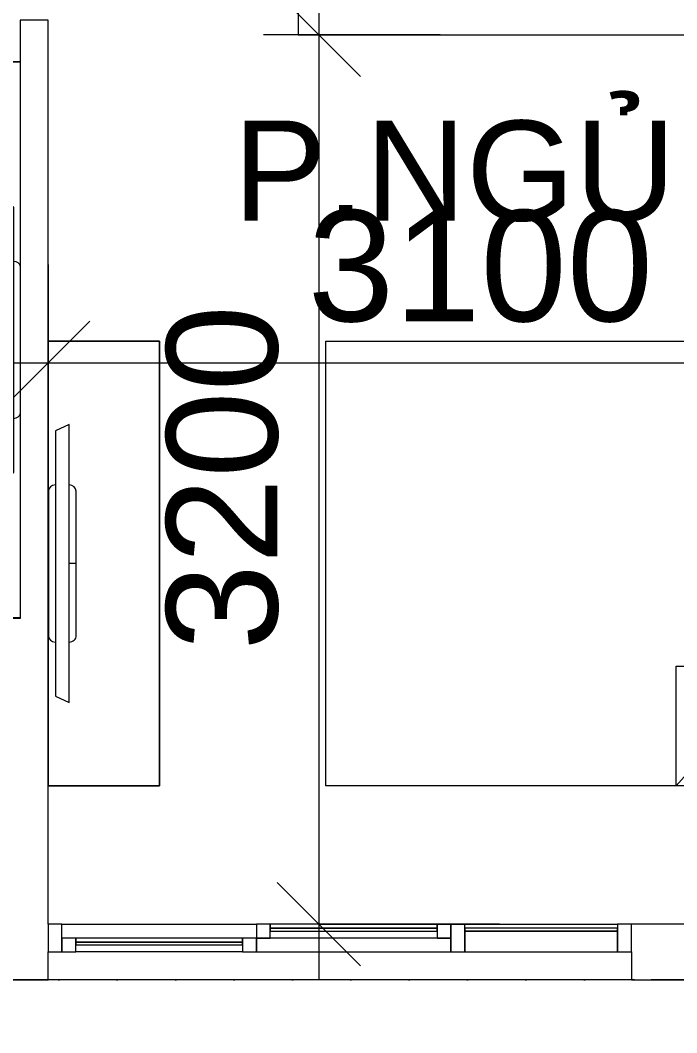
# Model space of a CAD drawing. Header units: millimetres. Extents: x -20144 to 122974, y -38328 to 48263.
# Drawn here: x 20201 to 22563, y -191 to 3452 of the extents above; entities that cross this region are included whole.
import ezdxf

# ---------------------------------------------------------------- set-up
doc = ezdxf.new("R2010")
doc.units = ezdxf.units.MM
doc.linetypes.add('Grid Line', pattern=[4.2, 3, -0.6, 0, -0.6])
for name, color, linetype, lineweight in [('CHU', 181, 'Continuous', 5), ('CUA', 31, 'Continuous', 9), ('DIM', 1, 'Continuous', 5), ('DIM-200', 1, 'Continuous', 5), ('NET-CAT', 3, 'Continuous', 15), ('NET-THAY', 2, 'Continuous', 9), ('THIET BI', 44, 'Continuous', 5), ('TRUC', 225, 'Continuous', 5)]:
    doc.layers.add(name, color=color, linetype=linetype, lineweight=lineweight)
doc.styles.add('Arial_3', font='arial_1.ttf', dxfattribs={"height": 400})
doc.styles.add('Arial_4', font='arial_1.ttf', dxfattribs={"height": 360})
doc.styles.add('TA1', font='arial_1.ttf')
doc.dimstyles.new('D_200_KTx2', dxfattribs={"dimtxt": 400, "dimasz": 300, "dimexe": 300, "dimexo": 300, "dimgap": 160, "dimtad": 1, "dimdec": 0, "dimzin": 9, "dimtxsty": 'TA1', "dimblk": 'ARCHTICK', "dimcen": 1, "dimdle": 300, "dimclrd": 256, "dimclre": 256, "dimclrt": 7, "dimadec": 0, "dimazin": 0, "dimtfac": 1, "dimtdec": 0, "dimtix": 1, "dimtmove": 1, "dimatfit": 3, "dimldrblk": 'ARCHTICK', "dimfxl": 1, "dimtolj": 1, "dimtzin": 0, "dimlwd": -1, "dimlwe": -1, "dimarcsym": 0})
doc.dimstyles.new('Diagonal_-_2mm_Arial', dxfattribs={"dimscale": 304.8, "dimtxt": 408.10376, "dimasz": 0.984252, "dimexe": 0.656168, "dimexo": 4.593176, "dimgap": 0.098425, "dimtad": 1, "dimdec": 0, "dimzin": 0, "dimdsep": 46, "dimtxsty": 'Arial_3', "dimblk1": 'OBLIQUE', "dimblk2": 'OBLIQUE', "dimsah": 1, "dimcen": 0.09, "dimdle": 0.656168, "dimazin": 0, "dimtfac": 1, "dimtdec": 4, "dimtix": 1, "dimtmove": 0, "dimatfit": 3, "dimfxl": 1, "dimtvp": 1, "dimtolj": 1, "dimtzin": 0, "dimlwd": 9, "dimlwe": 9, "dimarcsym": 2})

# ---------------------------------------------------------------- blocks, each defined once
blk = doc.blocks.new('X-GIUONG1 - X-GIUONG-V63-MẶT BẰNG TẦNG 5 ĐẾN TẦNG 22')
at = {"layer": 'THIET BI'}
for p, q in [((-800, 2000), (800, 2000)), ((-800, 0), (-800, 2000)), ((-800, 0), (-800, 2000)), ((-800, 2000), (800, 2000)), ((800, 2000), (800, 0)), ((800, 2000), (800, 0)), ((-800, 740), (-370, 740)), ((-370, 360), (-800, 740)), ((-370, 740), (-370, 360)), ((-1239, 439), (-800, 439)), ((-1239, 0), (-1239, 439)), ((-1239, 439), (-1239, 0)), ((-800, 439), (-1239, 439)), ((-800, 439), (-800, 0)), ((-800, 0), (-800, 439)), ((800, 439), (1239, 439)), ((800, 0), (800, 439)), ((800, 439), (1239, 439)), ((800, 0), (800, 439)), ((1239, 439), (1239, 0)), ((1239, 439), (1239, 0)), ((-1039.2, 287), (-1076.9, 402.9)), ((-1016.6, 290.5), (-1016.6, 412.5)), ((-993.9, 287), (-956.3, 402.9)), ((-550, 410), (-420, 410)), ((-550, 30), (-550, 410)), ((-370, 420), (800, 420)), ((993.9, 287), (956.3, 402.9)), ((1016.6, 290.5), (1016.6, 412.5)), ((1039.2, 287), (1076.9, 402.9)), ((-1059.6, 276.6), (-1131.2, 375.2)), ((-973.5, 276.6), (-901.9, 375.2)), ((973.5, 276.6), (901.9, 375.2)), ((1059.6, 276.6), (1131.2, 375.2)), ((-1075.8, 260.4), (-1174.4, 332.1)), ((-957.4, 260.4), (-858.7, 332.1)), ((800, 360), (-370, 360)), ((-30, 360), (-30, 30)), ((30, 30), (30, 360)), ((550, 360), (550, 30)), ((957.4, 260.4), (858.7, 332.1)), ((1075.8, 260.4), (1174.4, 332.1)), ((-1086.1, 240), (-1202.1, 277.7)), ((-1068.3, 269.1), (-964.8, 165.6)), ((-1068.3, 165.6), (-964.8, 269.1)), ((-947, 240), (-831, 277.7)), ((947, 240), (831, 277.7)), ((1068.3, 269.1), (964.8, 165.6)), ((1068.3, 165.6), (964.8, 269.1)), ((1086.1, 240), (1202.1, 277.7)), ((-1089.7, 217.4), (-1211.7, 217.4)), ((-1086.1, 194.8), (-1202.1, 157.1)), ((-947, 194.8), (-831, 157.1)), ((-943.4, 217.4), (-821.4, 217.4)), ((-821.4, 217.4), (-943.4, 217.4)), ((943.4, 217.4), (821.4, 217.4)), ((821.4, 217.4), (943.4, 217.4)), ((947, 194.8), (831, 157.1)), ((1086.1, 194.8), (1202.1, 157.1)), ((1089.7, 217.4), (1211.7, 217.4)), ((-1075.8, 174.4), (-1174.4, 102.7)), ((-1059.6, 158.2), (-1131.2, 59.5)), ((-1039.2, 147.8), (-1076.9, 31.8)), ((-993.9, 147.8), (-956.3, 31.8)), ((-973.5, 158.2), (-901.9, 59.5)), ((-957.4, 174.4), (-858.7, 102.7)), ((957.4, 174.4), (858.7, 102.7)), ((973.5, 158.2), (901.9, 59.5)), ((993.9, 147.8), (956.3, 31.8)), ((1039.2, 147.8), (1076.9, 31.8)), ((1059.6, 158.2), (1131.2, 59.5)), ((1075.8, 174.4), (1174.4, 102.7)), ((-1016.6, 144.2), (-1016.6, 22.2)), ((1016.6, 144.2), (1016.6, 22.2)), ((-30, 30), (-550, 30)), ((550, 30), (30, 30)), ((800, 0), (302.5, 0)), ((800, 0), (302.5, 0)), ((1239, 0), (800, 0)), ((1239, 0), (800, 0))]:
    blk.add_line(p, q, dxfattribs=at)
for centre, radius in [((-1016.6, 217.4), 195.1), ((1016.6, 217.4), 195.1), ((-1016.6, 217.4), 73.2), ((1016.6, 217.4), 73.2)]:
    blk.add_circle(centre, radius, dxfattribs=at)
blk = doc.blocks.new('X-TV1 - X-TV-1366096-MẶT BẰNG TẦNG 5 ĐẾN TẦNG 22')
at = {"layer": 'THIET BI'}
for p, q in [((0, -400), (0, -1.4)), ((0, -1.4), (0, -400)), ((522.5, -25), (500, -75)), ((1477.5, -25), (522.5, -25)), ((1500, -75), (1477.5, -25)), ((2000, -1.3), (2000, -400)), ((2000, -400), (2000, -1.3)), ((500, -75), (1500, -75)), ((740, -100), (1260, -100)), ((1000, -100), (1000, -75)), ((2000, -400), (0, -400)), ((0, -400), (2000, -400))]:
    blk.add_line(p, q, dxfattribs=at)
for centre, start_param, end_param in [((740, -25), 0.148698, 1.570796), ((1260, -25), 4.712389, 6.134487), ((740, -75), 1.570796, 3.141593), ((1260, -75), 3.141593, 4.712389)]:
    blk.add_ellipse(centre, major_axis=(0, 25), ratio=0.9, start_param=start_param, end_param=end_param, dxfattribs=at)
blk = doc.blocks.new('X-TV1 - X-TV 4-1366098-MẶT BẰNG TẦNG 5 ĐẾN TẦNG 22')
at = {"layer": 'THIET BI'}
for p, q in [((0, 0), (1600, 0)), ((0, -400), (0, 0)), ((0, 0), (0, -400)), ((1060, 0), (540, 0)), ((1600, 0), (1600, -400)), ((1600, -400), (1600, 0)), ((322.5, -25), (300, -75)), ((1277.5, -25), (322.5, -25)), ((1300, -75), (1277.5, -25)), ((300, -75), (1300, -75)), ((540, -100), (1060, -100)), ((800, -100), (800, -75)), ((1600, -400), (0, -400)), ((0, -400), (1600, -400))]:
    blk.add_line(p, q, dxfattribs=at)
for centre, start_param, end_param in [((540, -25), 0, 1.570796), ((1060, -25), 4.712389, 6.283185), ((540, -75), 1.570796, 3.141593), ((1060, -75), 3.141593, 4.712389)]:
    blk.add_ellipse(centre, major_axis=(0, 25), ratio=0.9, start_param=start_param, end_param=end_param, dxfattribs=at)
blk = doc.blocks.new('X-PHONG NGU 2 - X-PHONG NGU 2_Recovery_-1759957-MẶT BẰNG TẦNG 5 ĐẾN TẦNG 22')
at = {"layer": 'CUA'}
for p, q in [((-1000, 0), (-1050, 0)), ((-1050, 0), (-1050, -100)), ((-450, 0), (-1000, 0)), ((-1000, 0), (-1000, -75)), ((-1000, -100), (-1000, 0)), ((-450, -75), (-450, 0)), ((-400, 0), (-450, 0)), ((-450, 0), (-450, -100)), ((300, 0), (-400, 0)), ((-400, 0), (-400, -50)), ((-400, -100), (-400, 0)), ((300, -50), (300, 0)), ((350, 0), (300, 0)), ((300, 0), (300, -50)), ((350, -50), (350, 0)), ((350, 0), (950, 0)), ((1000, 0), (950, 0)), ((950, 0), (950, -50)), ((1050, 0), (1000, 0)), ((1000, 0), (1000, -100)), ((1000, -50), (1000, 0)), ((1050, -100), (1050, 0)), ((950, -25), (350, -25)), ((350, -25), (350, -35)), ((350, -35), (950, -35)), ((950, -35), (350, -35)), ((350, -35), (350, -50)), ((950, -35), (950, -25)), ((950, -50), (950, -35)), ((-400, -50), (300, -50)), ((-350, -50), (-400, -50)), ((-400, -50), (-400, -100)), ((-350, -100), (-350, -50)), ((300, -50), (250, -50)), ((250, -50), (250, -100)), ((300, -50), (350, -50)), ((300, -100), (300, -50)), ((350, -50), (950, -50)), ((950, -50), (1000, -50)), ((-1050, -100), (-1000, -100)), ((-450, -75), (-1000, -75)), ((-1000, -75), (-1000, -85)), ((-1000, -75), (-450, -75)), ((-1000, -85), (-450, -85)), ((-450, -100), (-1000, -100)), ((-450, -85), (-450, -75)), ((-450, -100), (-400, -100)), ((-400, -100), (-350, -100)), ((250, -75), (-350, -75)), ((-350, -75), (-350, -85)), ((-350, -85), (250, -85)), ((250, -85), (-350, -85)), ((-350, -85), (-350, -100)), ((-350, -100), (250, -100)), ((250, -85), (250, -75)), ((250, -100), (250, -85)), ((250, -100), (300, -100)), ((1000, -100), (300, -100)), ((1000, -100), (1050, -100))]:
    blk.add_line(p, q, dxfattribs=at)
blk = doc.blocks.new('DIMBLOCK40-MẶT BẰNG TẦNG 5 ĐẾN TẦNG 22')
at = {"layer": 'DIM-200', "lineweight": 9, "transparency": 16777216}
for p, q in [((20300.5, 2573.1), (20300.5, 2019.6)), ((20300.5, 2219.6), (20300.5, 2573.1)), ((23400.5, 2509.8), (23400.5, 2019.6)), ((23400.5, 2219.6), (23400.5, 2509.8)), ((20300.5, 2219.6), (20450.5, 2369.6)), ((23400.5, 2219.6), (23550.5, 2369.6)), ((20100.5, 2219.6), (23600.5, 2219.6)), ((20300.5, 2219.6), (20150.5, 2069.6)), ((23400.5, 2219.6), (23250.5, 2069.6))]:
    blk.add_line(p, q, dxfattribs=at)
at = {"layer": 'DIM-200', "color": 0, "lineweight": 9, "transparency": 16777216, "insert": (21235.2, 2768.9), "char_height": 400, "width": 1476.708, "attachment_point": 1, "line_spacing_factor": 0.941778, "style": 'Arial_3'}
blk.add_mtext('3100', dxfattribs=at)
blk = doc.blocks.new('_Oblique')
at = {"color": 0, "linetype": 'ByBlock', "lineweight": -2}
blk.add_line((-0.5, -0.5), (0.5, 0.5), dxfattribs=at)
blk = doc.blocks.new('DIMBLOCK41-MẶT BẰNG TẦNG 5 ĐẾN TẦNG 22')
at = {"layer": 'DIM-200', "lineweight": 9, "transparency": 16777216}
for p, q in [((21275.5, 3599.9), (21275.5, -0.1)), ((21275.5, 3399.9), (21125.5, 3549.9)), ((21711.5, 3399.9), (21075.5, 3399.9)), ((21275.5, 3399.9), (21425.5, 3249.9)), ((21275.5, 3399.9), (21711.5, 3399.9)), ((21275.5, 199.9), (21125.5, 349.9)), ((21925.8, 199.9), (21075.5, 199.9)), ((21275.5, 199.9), (21425.5, 49.9)), ((21275.5, 199.9), (21925.8, 199.9))]:
    blk.add_line(p, q, dxfattribs=at)
at = {"layer": 'DIM-200', "color": 0, "lineweight": 9, "transparency": 16777216, "insert": (20726.2, 1184.6), "char_height": 400, "width": 1476.708, "attachment_point": 1, "rotation": 90, "line_spacing_factor": 0.941778, "style": 'Arial_3'}
blk.add_mtext('3200', dxfattribs=at)
blk = doc.blocks.new('_ArchTick')
at = {"color": 0, "const_width": 0.15}
blk.add_lwpolyline([(-0.5, -0.5), (0.5, 0.5)], dxfattribs=at)
blk = doc.blocks.new('*D646')
at = {"layer": 'Defpoints', "color": 0, "transparency": 16777216}
for p in [(19900.5, -0.1), (23450.5, -0.1), (23450.5, -2000.1)]:
    blk.add_point(p, dxfattribs=at)
at = {"layer": 'DIM', "transparency": 16777216}
for p, q in [((19900.5, -300.1), (19900.5, -2300.1)), ((23450.5, -300.1), (23450.5, -2300.1)), ((19600.5, -2000.1), (23750.5, -2000.1))]:
    blk.add_line(p, q, dxfattribs=at)
at = {"layer": 'DIM', "transparency": 16777216, "xscale": 300, "yscale": 300, "zscale": 300, "rotation": 180}
blk.add_blockref('_ArchTick', (19900.5, -2000.1), dxfattribs=at)
at = {"layer": 'DIM', "transparency": 16777216, "xscale": 300, "yscale": 300, "zscale": 300}
blk.add_blockref('_ArchTick', (23450.5, -2000.1), dxfattribs=at)
at = {"layer": 'DIM', "color": 7, "transparency": 16777216, "insert": (21675.5, -1635.7), "char_height": 400, "attachment_point": 5, "style": 'TA1'}
blk.add_mtext('\\A1;3550', dxfattribs=at)

msp = doc.modelspace()

# ---------------------------------------------------------------- linework, layer by layer
at = {"layer": 'NET-CAT'}
for p, q in [((21200.5, 3602.2), (21200.5, 3399.9)), ((20200.5, 3452.2), (20200.5, 1299.9)), ((20300.5, 3452.2), (20200.5, 3452.2)), ((20300.5, 1099.9), (20300.5, 3452.2)), ((21200.5, 3399.9), (23400.5, 3399.9)), ((20200.5, 1299.9), (19750.5, 1299.9)), ((20300.5, 199.9), (20300.5, 1099.9)), ((23300.5, 199.9), (22400.5, 199.9)), ((20300.5, -0.1), (20300.5, 99.9)), ((22400.5, 99.9), (22400.5, -0.1)), ((20100.5, -0.1), (20300.5, -0.1)), ((22400.5, -0.1), (23300.5, -0.1))]:
    msp.add_line(p, q, dxfattribs=at)
at = {"layer": 'NET-THAY'}
msp.add_line((22400.5, -0.1), (20300.5, -0.1), dxfattribs=at)
at = {"layer": 'TRUC', "linetype": 'Grid Line', "ltscale": 50}
msp.add_line((43000.5, -0.1), (-12092.4, -0.1), dxfattribs=at)

# ---------------------------------------------------------------- block references
at = {"layer": 'CUA', "rotation": 180}
msp.add_blockref('X-PHONG NGU 2 - X-PHONG NGU 2_Recovery_-1759957-MẶT BẰNG TẦNG 5 ĐẾN TẦNG 22', (21350.5, 99.9), dxfattribs=at)
at = {"layer": 'THIET BI'}
for name, p, rotation in [('X-TV1 - X-TV-1366096-MẶT BẰNG TẦNG 5 ĐẾN TẦNG 22', (20201.9, 3302.2), 270.0000000042417), ('X-GIUONG1 - X-GIUONG-V63-MẶT BẰNG TẦNG 5 ĐẾN TẦNG 22', (23300.5, 1497.5), 90.00000000000281), ('X-TV1 - X-TV 4-1366098-MẶT BẰNG TẦNG 5 ĐẾN TẦNG 22', (20301.9, 697.5), 90.00000000424137)]:
    msp.add_blockref(name, p, dxfattribs=dict(at, rotation=rotation))

# ---------------------------------------------------------------- texts
at = {"layer": 'CHU', "color": 7, "insert": (22559.5, 3091.1), "char_height": 360, "width": 1577.62, "attachment_point": 3, "line_spacing_factor": 0.936439, "style": 'Arial_4'}
msp.add_mtext('\\pt2540.0016,5079.9996,7620.0012,10159.9992,12700.0008,15239.9988,17780.0004,20319.9984,22860,25400.0016,27939.9996,30480.0012,33019.9992,35560.0008,38099.9988,40640.0004,43179.9984,45720,48260.0016,50799.9996,53340.0012,55879.9992,58420.0008,60959.9988,63500.0004,66039.9984,68580,71120.0016,73659.9996,76200.0012,78739.9992,81280.0008;P.NG{\\fArial|b0|i0|c163|p34;Ủ}', dxfattribs=at)

# ---------------------------------------------------------------- dimensions: what is measured, and where the dimension line sits
at = {"layer": 'DIM', "lineweight": 9}
dim = msp.add_linear_dim(base=(23400.5, 2219.6), p1=(20300.5, 3973.1), p2=(23400.5, 3909.8), dimstyle='Diagonal_-_2mm_Arial', override={"dimpost": '<>', "dimfxl": 3100.645069}, dxfattribs=at)
dim.commit()
dim.dimension.update_dxf_attribs({"geometry": 'DIMBLOCK40-MẶT BẰNG TẦNG 5 ĐẾN TẦNG 22', "text_midpoint": (21850.5, 2454)})
dim = msp.add_linear_dim(base=(21275.5, 199.9), p1=(23111.5, 3399.9), p2=(23325.8, 199.9), angle=90, dimstyle='Diagonal_-_2mm_Arial', override={"dimpost": '<>', "dimfxl": 3207.166528}, dxfattribs=at)
dim.commit()
dim.dimension.update_dxf_attribs({"geometry": 'DIMBLOCK41-MẶT BẰNG TẦNG 5 ĐẾN TẦNG 22', "text_midpoint": (21041.2, 1799.9)})
at = {"layer": 'DIM'}
dim = msp.add_linear_dim(base=(23450.5, -2000.1), p1=(19900.5, -0.1), p2=(23450.5, -0.1), dimstyle='D_200_KTx2', dxfattribs=at)
dim.commit()
dim.dimension.update_dxf_attribs({"geometry": '*D646', "text_midpoint": (21675.5, -1635.7)})

doc.saveas('drawing.dxf')
